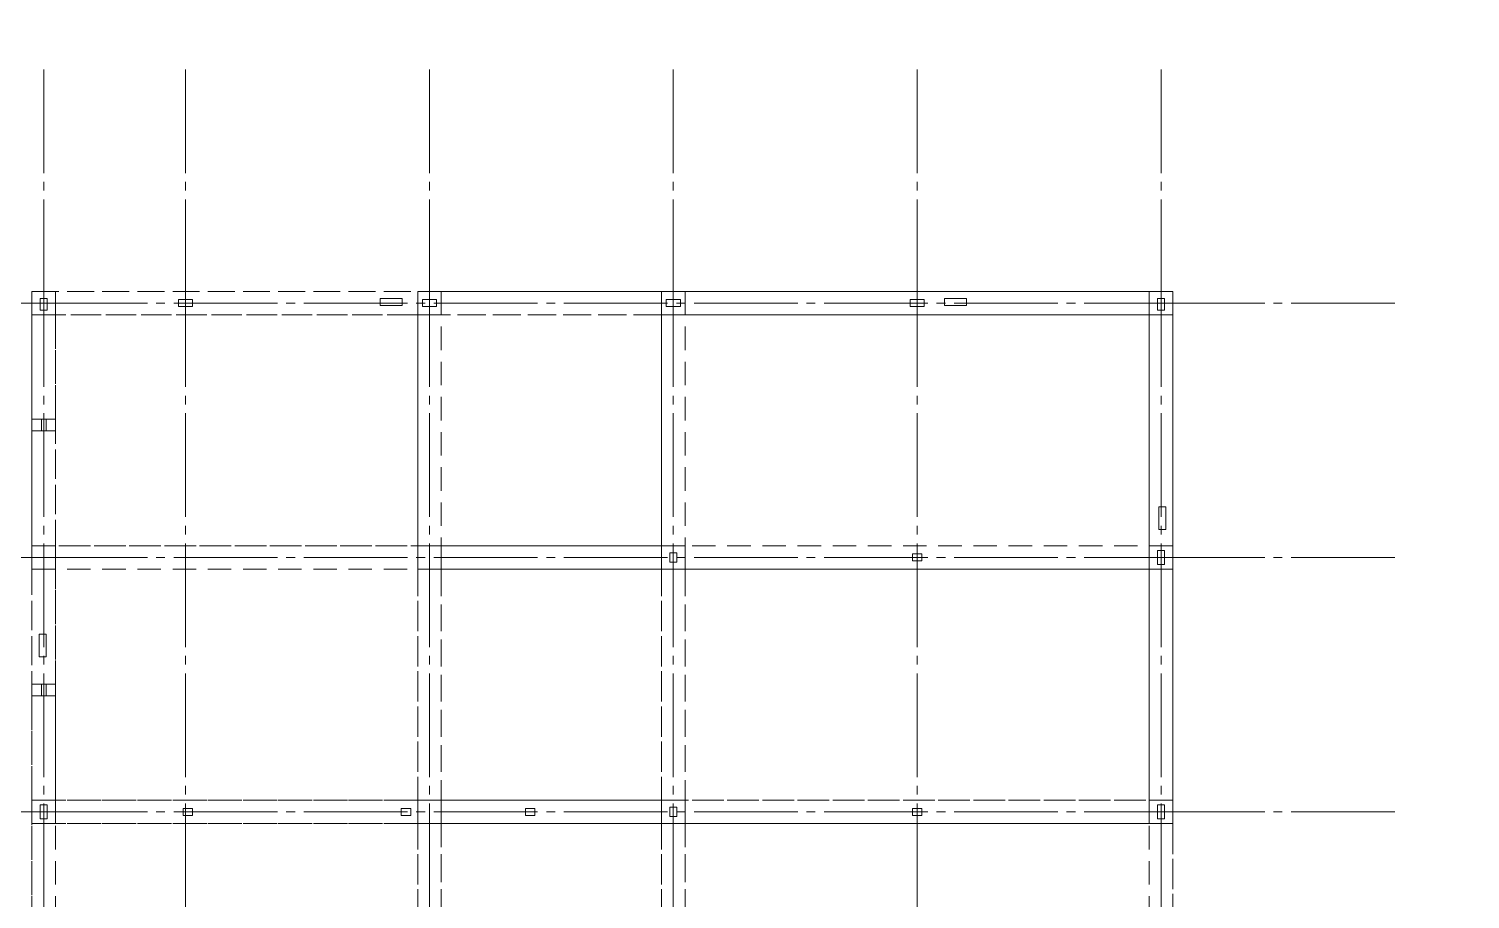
# Model space of a CAD drawing. Header units: millimetres. Extents: x 0 to 10500, y 0 to 297.
# Drawn here: x 493.4 to 739.2, y 148.5 to 297 of the extents above; entities that cross this region are included whole.
import ezdxf

# ---------------------------------------------------------------- set-up
doc = ezdxf.new("R2010")
doc.units = ezdxf.units.MM
doc.linetypes.add('K5LT_AXLED', pattern=[22.1875, 17.6875, -1.5, 1.5, -1.5])
doc.linetypes.add('K5LT_DASHED', pattern=[6, 4, -2])
doc.layers.add('Системный слой', color=7, linetype='Continuous')

# ---------------------------------------------------------------- blocks, each defined once
blk = doc.blocks.new('U187')
at = {"layer": 'Системный слой', "color": 30, "linetype": 'K5LT_AXLED', "lineweight": 18}
for p, q in [((495.91, 163.4), (475.91, 163.4)), ((495.91, 163.4), (686.51, 163.4)), ((686.51, 163.4), (726.51, 163.4))]:
    blk.add_line(p, q, dxfattribs=at)
blk = doc.blocks.new('U188')
at = {"layer": 'Системный слой', "color": 30, "linetype": 'K5LT_AXLED', "lineweight": 18}
for p, q in [((495.91, 206.8), (475.91, 206.8)), ((495.91, 206.8), (686.51, 206.8)), ((686.51, 206.8), (726.51, 206.8))]:
    blk.add_line(p, q, dxfattribs=at)
blk = doc.blocks.new('U189')
at = {"layer": 'Системный слой', "color": 30, "linetype": 'K5LT_AXLED', "lineweight": 18}
for p, q in [((495.91, 250.2), (475.91, 250.2)), ((495.91, 250.2), (686.51, 250.2)), ((686.51, 250.2), (726.51, 250.2))]:
    blk.add_line(p, q, dxfattribs=at)
blk = doc.blocks.new('U190')
at = {"layer": 'Системный слой', "color": 30, "linetype": 'K5LT_AXLED', "lineweight": 18}
for p, q in [((495.91, 250.2), (495.91, 290.2)), ((495.91, 58.4), (495.91, 250.2))]:
    blk.add_line(p, q, dxfattribs=at)
blk = doc.blocks.new('U191')
at = {"layer": 'Системный слой', "color": 30, "linetype": 'K5LT_AXLED', "lineweight": 18}
for p, q in [((520.11, 250.2), (520.11, 290.2)), ((520.11, 58.4), (520.11, 250.2))]:
    blk.add_line(p, q, dxfattribs=at)
blk = doc.blocks.new('U192')
at = {"layer": 'Системный слой', "color": 30, "linetype": 'K5LT_AXLED', "lineweight": 18}
for p, q in [((561.71, 250.2), (561.71, 290.2)), ((561.71, 58.4), (561.71, 250.2))]:
    blk.add_line(p, q, dxfattribs=at)
blk = doc.blocks.new('U193')
at = {"layer": 'Системный слой', "color": 30, "linetype": 'K5LT_AXLED', "lineweight": 18}
for p, q in [((603.31, 250.2), (603.31, 290.2)), ((603.31, 58.4), (603.31, 250.2))]:
    blk.add_line(p, q, dxfattribs=at)
blk = doc.blocks.new('U194')
at = {"layer": 'Системный слой', "color": 30, "linetype": 'K5LT_AXLED', "lineweight": 18}
for p, q in [((644.91, 250.2), (644.91, 290.2)), ((644.91, 58.4), (644.91, 250.2))]:
    blk.add_line(p, q, dxfattribs=at)
blk = doc.blocks.new('U195')
at = {"layer": 'Системный слой', "color": 30, "linetype": 'K5LT_AXLED', "lineweight": 18}
for p, q in [((686.51, 250.2), (686.51, 290.2)), ((686.51, 58.4), (686.51, 250.2))]:
    blk.add_line(p, q, dxfattribs=at)
blk = doc.blocks.new('U183')
at = {"layer": 'Системный слой'}
for name in ['U190', 'U191', 'U192', 'U193', 'U194', 'U195', 'U189', 'U188', 'U187']:
    blk.add_blockref(name, (0, 0), dxfattribs=at)
blk = doc.blocks.new('U276')
at = {"layer": 'Системный слой', "color": 7, "linetype": 'K5LT_DASHED', "lineweight": 18}
for p, q in [((493.91, 252.2), (493.91, 230.4)), ((493.91, 252.2), (497.91, 252.2)), ((493.91, 248.2), (493.91, 252.2)), ((497.91, 252.2), (493.91, 252.2)), ((493.91, 252.2), (493.91, 248.2)), ((493.91, 252.2), (559.71, 252.2)), ((495.31, 249), (495.31, 251)), ((495.31, 251), (496.51, 251)), ((496.51, 251), (496.51, 249)), ((497.91, 230.4), (497.91, 252.2)), ((497.91, 248.2), (497.91, 252.2)), ((497.91, 248.2), (497.91, 252.2)), ((684.51, 252.2), (497.91, 252.2)), ((518.91, 250.8), (518.91, 249.6)), ((518.91, 250.8), (521.31, 250.8)), ((521.31, 249.6), (521.31, 250.8)), ((553.29, 251), (553.29, 249.8)), ((553.29, 251), (557.04, 251)), ((557.04, 251), (557.04, 249.8)), ((559.71, 248.2), (559.71, 252.2)), ((559.71, 252.2), (563.71, 252.2)), ((559.71, 208.8), (559.71, 252.2)), ((559.71, 252.2), (563.71, 252.2)), ((559.71, 252.2), (559.71, 56.4)), ((560.51, 250.8), (560.51, 249.6)), ((560.51, 250.8), (562.91, 250.8)), ((562.91, 249.6), (562.91, 250.8)), ((563.71, 252.2), (563.71, 248.2)), ((563.71, 252.2), (601.31, 252.2)), ((563.71, 252.2), (563.71, 208.8)), ((563.71, 252.2), (563.71, 56.4)), ((601.31, 248.2), (601.31, 252.2)), ((601.31, 252.2), (605.31, 252.2)), ((605.31, 252.2), (601.31, 252.2)), ((601.31, 208.8), (601.31, 252.2)), ((601.31, 252.2), (601.31, 56.4)), ((602.11, 250.8), (602.11, 249.6)), ((602.11, 250.8), (604.51, 250.8)), ((604.51, 249.6), (604.51, 250.8)), ((605.31, 252.2), (605.31, 248.2)), ((688.51, 252.2), (605.31, 252.2)), ((605.31, 252.2), (605.31, 208.8)), ((605.31, 252.2), (605.31, 56.4)), ((643.71, 250.8), (643.71, 249.6)), ((643.71, 250.8), (646.11, 250.8)), ((646.11, 249.6), (646.11, 250.8)), ((649.59, 251), (649.59, 249.8)), ((649.59, 251), (653.34, 251)), ((653.34, 249.8), (653.34, 251)), ((684.51, 252.2), (684.51, 248.2)), ((684.51, 252.2), (688.51, 252.2)), ((684.51, 248.2), (684.51, 252.2)), ((684.51, 252.2), (688.51, 252.2)), ((684.51, 127), (684.51, 252.2)), ((687.11, 251), (685.91, 251)), ((685.91, 251), (685.91, 249)), ((687.11, 251), (687.11, 249)), ((688.51, 248.2), (688.51, 252.2)), ((688.51, 84.2), (688.51, 252.2)), ((688.51, 248.2), (688.51, 252.2)), ((495.31, 249), (496.51, 249)), ((518.91, 249.6), (521.31, 249.6)), ((553.29, 249.8), (557.04, 249.8)), ((560.51, 249.6), (562.91, 249.6)), ((602.11, 249.6), (604.51, 249.6)), ((643.71, 249.6), (646.11, 249.6)), ((649.59, 249.8), (653.34, 249.8)), ((685.91, 249), (687.11, 249)), ((493.91, 208.8), (493.91, 248.2)), ((493.91, 248.2), (497.91, 248.2)), ((497.91, 248.2), (493.91, 248.2)), ((559.71, 248.2), (493.91, 248.2)), ((497.91, 248.2), (497.91, 208.8)), ((684.51, 248.2), (497.91, 248.2)), ((559.71, 248.2), (563.71, 248.2)), ((601.31, 248.2), (563.71, 248.2)), ((601.31, 248.2), (605.31, 248.2)), ((688.51, 248.2), (605.31, 248.2)), ((684.51, 248.2), (688.51, 248.2)), ((684.51, 208.8), (684.51, 248.2)), ((684.51, 248.2), (688.51, 248.2)), ((688.51, 248.2), (688.51, 208.8)), ((495.51, 230.4), (493.91, 230.4)), ((493.91, 230.4), (493.91, 228.4)), ((493.91, 230.4), (497.91, 230.4)), ((495.51, 230.4), (495.51, 228.4)), ((495.51, 230.4), (496.31, 230.4)), ((497.91, 230.4), (496.31, 230.4)), ((496.31, 230.4), (496.31, 228.4)), ((497.91, 230.4), (497.91, 228.4)), ((493.91, 228.4), (495.51, 228.4)), ((493.91, 228.4), (493.91, 185.2)), ((493.91, 228.4), (497.91, 228.4)), ((495.51, 228.4), (496.31, 228.4)), ((496.31, 228.4), (497.91, 228.4)), ((497.91, 185.2), (497.91, 228.4)), ((687.31, 215.43), (686.11, 215.43)), ((686.11, 211.57), (686.11, 215.43)), ((687.31, 215.43), (687.31, 211.57)), ((687.31, 211.57), (686.11, 211.57)), ((493.91, 208.8), (497.91, 208.8)), ((493.91, 204.8), (493.91, 208.8)), ((493.91, 208.8), (493.91, 204.8)), ((493.91, 208.8), (559.71, 208.8)), ((688.51, 208.8), (493.91, 208.8)), ((497.91, 204.8), (497.91, 208.8)), ((559.71, 204.8), (559.71, 208.8)), ((559.71, 208.8), (563.71, 208.8)), ((559.71, 204.8), (559.71, 208.8)), ((559.71, 208.8), (563.71, 208.8)), ((563.71, 204.8), (563.71, 208.8)), ((601.31, 208.8), (563.71, 208.8)), ((563.71, 204.8), (563.71, 208.8)), ((601.31, 204.8), (601.31, 208.8)), ((601.31, 208.8), (605.31, 208.8)), ((601.31, 204.8), (601.31, 208.8)), ((601.31, 208.8), (605.31, 208.8)), ((602.71, 206), (602.71, 207.6)), ((602.71, 207.6), (603.91, 207.6)), ((603.91, 207.6), (603.91, 206)), ((605.31, 204.8), (605.31, 208.8)), ((688.51, 208.8), (605.31, 208.8)), ((605.31, 204.8), (605.31, 208.8)), ((644.11, 206.2), (644.11, 207.4)), ((644.11, 207.4), (645.71, 207.4)), ((645.71, 207.4), (645.71, 206.2)), ((684.51, 208.8), (688.51, 208.8)), ((684.51, 204.8), (684.51, 208.8)), ((687.11, 208), (685.91, 208)), ((685.91, 208), (685.91, 205.6)), ((687.11, 208), (687.11, 205.6)), ((688.51, 204.8), (688.51, 208.8)), ((688.51, 204.8), (688.51, 208.8)), ((493.91, 165.4), (493.91, 204.8)), ((493.91, 204.8), (497.91, 204.8)), ((493.91, 204.8), (559.71, 204.8)), ((493.91, 204.8), (688.51, 204.8)), ((497.91, 165.4), (497.91, 204.8)), ((559.71, 204.8), (563.71, 204.8)), ((563.71, 204.8), (559.71, 204.8)), ((559.71, 165.4), (559.71, 204.8)), ((563.71, 204.8), (601.31, 204.8)), ((563.71, 204.8), (563.71, 165.4)), ((601.31, 204.8), (605.31, 204.8)), ((605.31, 204.8), (601.31, 204.8)), ((601.31, 165.4), (601.31, 204.8)), ((602.71, 206), (603.91, 206)), ((605.31, 204.8), (688.51, 204.8)), ((605.31, 204.8), (605.31, 165.4)), ((644.11, 206.2), (645.71, 206.2)), ((688.51, 204.8), (684.51, 204.8)), ((684.51, 165.4), (684.51, 204.8)), ((685.91, 205.6), (687.11, 205.6)), ((688.51, 204.8), (688.51, 165.4)), ((495.11, 189.87), (495.11, 193.73)), ((495.11, 193.73), (496.31, 193.73)), ((496.31, 193.73), (496.31, 189.87)), ((495.11, 189.87), (496.31, 189.87)), ((495.51, 185.2), (493.91, 185.2)), ((493.91, 185.2), (493.91, 183.2)), ((493.91, 185.2), (497.91, 185.2)), ((495.51, 185.2), (495.51, 183.2)), ((495.51, 185.2), (496.31, 185.2)), ((497.91, 185.2), (496.31, 185.2)), ((496.31, 185.2), (496.31, 183.2)), ((497.91, 185.2), (497.91, 183.2)), ((493.91, 183.2), (495.51, 183.2)), ((493.91, 183.2), (493.91, 83.4)), ((493.91, 183.2), (497.91, 183.2)), ((495.51, 183.2), (496.31, 183.2)), ((496.31, 183.2), (497.91, 183.2)), ((497.91, 127), (497.91, 183.2)), ((497.91, 165.4), (493.91, 165.4)), ((493.91, 161.4), (493.91, 165.4)), ((559.71, 165.4), (493.91, 165.4)), ((493.91, 165.4), (493.91, 161.4)), ((493.91, 165.4), (688.51, 165.4)), ((497.91, 161.4), (497.91, 165.4)), ((559.71, 165.4), (559.71, 161.4)), ((559.71, 165.4), (563.71, 165.4)), ((559.71, 161.4), (559.71, 165.4)), ((559.71, 165.4), (563.71, 165.4)), ((563.71, 161.4), (563.71, 165.4)), ((563.71, 165.4), (601.31, 165.4)), ((563.71, 161.4), (563.71, 165.4)), ((601.31, 165.4), (601.31, 161.4)), ((601.31, 165.4), (605.31, 165.4)), ((601.31, 161.4), (601.31, 165.4)), ((601.31, 165.4), (605.31, 165.4)), ((605.31, 161.4), (605.31, 165.4)), ((688.51, 165.4), (605.31, 165.4)), ((605.31, 161.4), (605.31, 165.4)), ((688.51, 165.4), (684.51, 165.4)), ((684.51, 161.4), (684.51, 165.4)), ((688.51, 161.4), (688.51, 165.4)), ((688.51, 161.4), (688.51, 165.4)), ((495.31, 162.2), (495.31, 164.6)), ((495.31, 164.6), (496.51, 164.6)), ((496.51, 164.6), (496.51, 162.2)), ((519.71, 164), (519.71, 162.8)), ((519.71, 164), (521.31, 164)), ((519.71, 162.8), (521.31, 162.8)), ((521.31, 164), (521.31, 162.8)), ((556.91, 164), (556.91, 162.8)), ((556.91, 164), (558.51, 164)), ((556.91, 162.8), (558.51, 162.8)), ((558.51, 162.8), (558.51, 164)), ((578.11, 164), (578.11, 162.8)), ((578.11, 164), (579.71, 164)), ((578.11, 162.8), (579.71, 162.8)), ((579.71, 162.8), (579.71, 164)), ((602.71, 162.6), (602.71, 164.2)), ((602.71, 164.2), (603.91, 164.2)), ((602.71, 162.6), (603.91, 162.6)), ((603.91, 164.2), (603.91, 162.6)), ((644.11, 164), (644.11, 162.8)), ((644.11, 164), (645.71, 164)), ((644.11, 162.8), (645.71, 162.8)), ((645.71, 162.8), (645.71, 164)), ((687.11, 164.6), (685.91, 164.6)), ((685.91, 164.6), (685.91, 162.2)), ((687.11, 164.6), (687.11, 162.2)), ((493.91, 127), (493.91, 161.4)), ((497.91, 161.4), (493.91, 161.4)), ((559.71, 161.4), (493.91, 161.4)), ((493.91, 161.4), (688.51, 161.4)), ((495.31, 162.2), (496.51, 162.2)), ((497.91, 127), (497.91, 161.4)), ((559.71, 161.4), (563.71, 161.4)), ((563.71, 161.4), (559.71, 161.4)), ((559.71, 127), (559.71, 161.4)), ((563.71, 161.4), (601.31, 161.4)), ((563.71, 161.4), (563.71, 127)), ((601.31, 161.4), (605.31, 161.4)), ((605.31, 161.4), (601.31, 161.4)), ((601.31, 127), (601.31, 161.4)), ((605.31, 161.4), (688.51, 161.4)), ((605.31, 161.4), (605.31, 127)), ((688.51, 161.4), (684.51, 161.4)), ((684.51, 127), (684.51, 161.4)), ((685.91, 162.2), (687.11, 162.2)), ((688.51, 161.4), (688.51, 127))]:
    blk.add_line(p, q, dxfattribs=at)

msp = doc.modelspace()

# ---------------------------------------------------------------- block references
at = {"layer": 'Системный слой'}
for name in ['U183', 'U276']:
    msp.add_blockref(name, (0, 0), dxfattribs=at)

doc.saveas('drawing.dxf')
